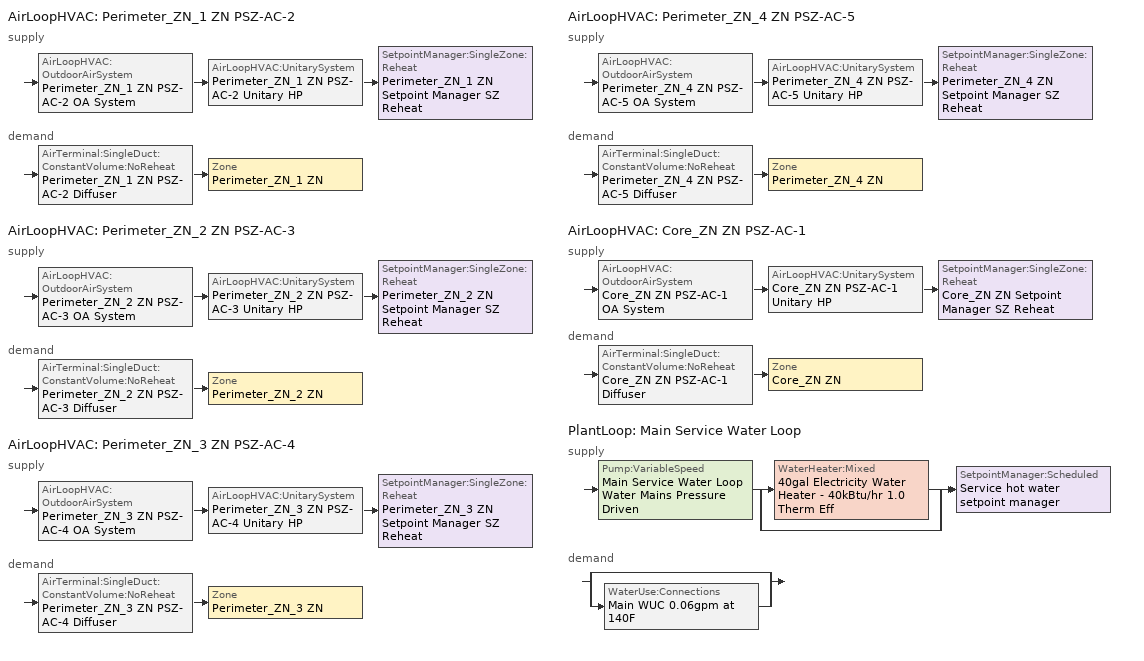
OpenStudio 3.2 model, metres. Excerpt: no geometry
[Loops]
AirLoopHVAC 'Perimeter_ZN_1 ZN PSZ-AC-2'
 supply: AirLoopHVAC:OutdoorAirSystem 'Perimeter_ZN_1 ZN PSZ-AC-2 OA System' > AirLoopHVAC:UnitarySystem 'Perimeter_ZN_1 ZN PSZ-AC-2 Unitary HP' > SetpointManager:SingleZone:Reheat 'Perimeter_ZN_1 ZN Setpoint Manager SZ Reheat'
 demand: AirTerminal:SingleDuct:ConstantVolume:NoReheat 'Perimeter_ZN_1 ZN PSZ-AC-2 Diffuser' > Zone 'Perimeter_ZN_1 ZN'
AirLoopHVAC 'Perimeter_ZN_2 ZN PSZ-AC-3'
 supply: AirLoopHVAC:OutdoorAirSystem 'Perimeter_ZN_2 ZN PSZ-AC-3 OA System' > AirLoopHVAC:UnitarySystem 'Perimeter_ZN_2 ZN PSZ-AC-3 Unitary HP' > SetpointManager:SingleZone:Reheat 'Perimeter_ZN_2 ZN Setpoint Manager SZ Reheat'
 demand: AirTerminal:SingleDuct:ConstantVolume:NoReheat 'Perimeter_ZN_2 ZN PSZ-AC-3 Diffuser' > Zone 'Perimeter_ZN_2 ZN'
AirLoopHVAC 'Perimeter_ZN_3 ZN PSZ-AC-4'
 supply: AirLoopHVAC:OutdoorAirSystem 'Perimeter_ZN_3 ZN PSZ-AC-4 OA System' > AirLoopHVAC:UnitarySystem 'Perimeter_ZN_3 ZN PSZ-AC-4 Unitary HP' > SetpointManager:SingleZone:Reheat 'Perimeter_ZN_3 ZN Setpoint Manager SZ Reheat'
 demand: AirTerminal:SingleDuct:ConstantVolume:NoReheat 'Perimeter_ZN_3 ZN PSZ-AC-4 Diffuser' > Zone 'Perimeter_ZN_3 ZN'
AirLoopHVAC 'Perimeter_ZN_4 ZN PSZ-AC-5'
 supply: AirLoopHVAC:OutdoorAirSystem 'Perimeter_ZN_4 ZN PSZ-AC-5 OA System' > AirLoopHVAC:UnitarySystem 'Perimeter_ZN_4 ZN PSZ-AC-5 Unitary HP' > SetpointManager:SingleZone:Reheat 'Perimeter_ZN_4 ZN Setpoint Manager SZ Reheat'
 demand: AirTerminal:SingleDuct:ConstantVolume:NoReheat 'Perimeter_ZN_4 ZN PSZ-AC-5 Diffuser' > Zone 'Perimeter_ZN_4 ZN'
AirLoopHVAC 'Core_ZN ZN PSZ-AC-1'
 supply: AirLoopHVAC:OutdoorAirSystem 'Core_ZN ZN PSZ-AC-1 OA System' > AirLoopHVAC:UnitarySystem 'Core_ZN ZN PSZ-AC-1 Unitary HP' > SetpointManager:SingleZone:Reheat 'Core_ZN ZN Setpoint Manager SZ Reheat'
 demand: AirTerminal:SingleDuct:ConstantVolume:NoReheat 'Core_ZN ZN PSZ-AC-1 Diffuser' > Zone 'Core_ZN ZN'
PlantLoop 'Main Service Water Loop'
 supply: Pump:VariableSpeed 'Main Service Water Loop Water Mains Pressure Driven' > split
  | WaterHeater:Mixed '40gal Electricity Water Heater - 40kBtu/hr 1.0 Therm Eff'
  | bypass
  join > SetpointManager:Scheduled 'Service hot water setpoint manager'
 demand: split
  | bypass
  | WaterUse:Connections 'Main WUC 0.06gpm at 140F'
[Sizing:Zone] Zone Cooling Design Supply Air Temperature Input Method=SupplyAirTemperature; Zone Cooling Design Supply Air Temperature {C}=12.7778; Zone Cooling Design Supply Air Temperature Difference {deltaC}=11.11; Zone Heating Design Supply Air Temperature Input Method=SupplyAirTemperature; Zone Heating Design Supply Air Temperature {C}=50; Zone Heating Design Supply Air Temperature Difference {deltaC}=11.11; Zone Cooling Design Supply Air Humidity Ratio {kg-H2O/kg-air}=0.0085; Zone Heating Design Supply Air Humidity Ratio {kg-H2O/kg-air}=0.008; Cooling Design Air Flow Method=DesignDay; Heating Design Air Flow Method=DesignDay; Account for Dedicated Outdoor Air System=No; Dedicated Outdoor Air System Control Strategy=NeutralSupplyAir; Dedicated Outdoor Air Low Setpoint Temperature for Design {C}=autosize; Dedicated Outdoor Air High Setpoint Temperature for Design {C}=autosize
Core_ZN ZN; Perimeter_ZN_1 ZN; Perimeter_ZN_2 ZN; Perimeter_ZN_3 ZN; Perimeter_ZN_4 ZN
[Zone equipment]
Core_ZN ZN: Core_ZN ZN PSZ-AC-1 Diffuser
Perimeter_ZN_1 ZN: Perimeter_ZN_1 ZN PSZ-AC-2 Diffuser
Perimeter_ZN_2 ZN: Perimeter_ZN_2 ZN PSZ-AC-3 Diffuser
Perimeter_ZN_3 ZN: Perimeter_ZN_3 ZN PSZ-AC-4 Diffuser
Perimeter_ZN_4 ZN: Perimeter_ZN_4 ZN PSZ-AC-5 Diffuser
[AirLoopHVAC] Availability Schedule=OfficeSmall HVACOperationSchd; Design Supply Air Flow Rate {m3/s}=autosize; Design Return Air Flow Fraction of Supply Air Flow=1
Perimeter_ZN_1 ZN PSZ-AC-2; Perimeter_ZN_2 ZN PSZ-AC-3; Perimeter_ZN_3 ZN PSZ-AC-4; Perimeter_ZN_4 ZN PSZ-AC-5; Core_ZN ZN PSZ-AC-1
[Sizing:System] Type of Load to Size On=Sensible; Design Outdoor Air Flow Rate {m3/s}=Autosize; Central Heating Maximum System Air Flow Ratio=1; Preheat Design Temperature {C}=7.22222; Preheat Design Humidity Ratio {kg-H2O/kg-Air}=0.008; Precool Design Temperature {C}=12.7778; Precool Design Humidity Ratio {kg-H2O/kg-Air}=0.008; Central Cooling Design Supply Air Temperature {C}=12.7778; Central Heating Design Supply Air Temperature {C}=50; Sizing Option=Coincident; 100% Outdoor Air in Cooling=No; 100% Outdoor Air in Heating=No; Central Cooling Design Supply Air Humidity Ratio {kg-H2O/kg-Air}=0.0085; Central Heating Design Supply Air Humidity Ratio {kg-H2O/kg-Air}=0.008; Cooling Design Air Flow Method=DesignDay; Cooling Design Air Flow Rate {m3/s}=0; Heating Design Air Flow Method=DesignDay; Heating Design Air Flow Rate {m3/s}=0; System Outdoor Air Method=ZoneSum; Zone Maximum Outdoor Air Fraction=1; Cooling Supply Air Flow Rate Per Floor Area {m3/s-m2}=0.00996765; Cooling Fraction of Autosized Cooling Supply Air Flow Rate=1; Cooling Supply Air Flow Rate Per Unit Cooling Capacity {m3/s-W}=3.94755e-05; Heating Supply Air Flow Rate Per Floor Area {m3/s-m2}=0.00996765; Heating Fraction of Autosized Heating Supply Air Flow Rate=1; Heating Fraction of Autosized Cooling Supply Air Flow Rate=1; Heating Supply Air Flow Rate Per Unit Heating Capacity {m3/s-W}=3.15882e-05; Cooling Design Capacity Method=CoolingDesignCapacity; Cooling Design Capacity {W}=autosize; Cooling Design Capacity Per Floor Area {W/m2}=234.7; Fraction of Autosized Cooling Design Capacity=1; Heating Design Capacity Method=HeatingDesignCapacity; Heating Design Capacity {W}=autosize; Heating Design Capacity Per Floor Area {W/m2}=157; Fraction of Autosized Heating Design Capacity=1; Central Cooling Capacity Control Method=OnOff
Perimeter_ZN_1 ZN PSZ-AC-2; Perimeter_ZN_2 ZN PSZ-AC-3; Perimeter_ZN_3 ZN PSZ-AC-4; Perimeter_ZN_4 ZN PSZ-AC-5; Core_ZN ZN PSZ-AC-1
[SetpointManager:SingleZone:Reheat] Minimum Supply Air Temperature {C}=12.7778; Maximum Supply Air Temperature {C}=50
Name | Control Zone | Setpoint Node or NodeList
Perimeter_ZN_1 ZN Setpoint Manager SZ Reheat | Perimeter_ZN_1 ZN | Perimeter_ZN_1 ZN PSZ-AC-2 Supply Outlet Node
Perimeter_ZN_2 ZN Setpoint Manager SZ Reheat | Perimeter_ZN_2 ZN | Perimeter_ZN_2 ZN PSZ-AC-3 Supply Outlet Node
Perimeter_ZN_3 ZN Setpoint Manager SZ Reheat | Perimeter_ZN_3 ZN | Perimeter_ZN_3 ZN PSZ-AC-4 Supply Outlet Node
Perimeter_ZN_4 ZN Setpoint Manager SZ Reheat | Perimeter_ZN_4 ZN | Perimeter_ZN_4 ZN PSZ-AC-5 Supply Outlet Node
Core_ZN ZN Setpoint Manager SZ Reheat | Core_ZN ZN | Core_ZN ZN PSZ-AC-1 Supply Outlet Node
[Coil:Heating:DX:SingleSpeed] Availability Schedule=Always On Discrete; Rated Total Heating Capacity {W}=Autosize; Rated COP {W/W}=3.3592; Rated Air Flow Rate {m3/s}=Autosize; Rated Supply Fan Power Per Volume Flow Rate {W/(m3/s)}=773.3; Total Heating Capacity Function of Temperature Curve=HPACHeatCapFT; Total Heating Capacity Function of Flow Fraction Curve=HPACHeatCapFFF; Energy Input Ratio Function of Temperature Curve=HPACHeatEIRFT; Energy Input Ratio Function of Flow Fraction Curve=HPACHeatEIRFFF; Part Load Fraction Correlation Curve=HPACCOOLPLFFPLR; Minimum Outdoor Dry-Bulb Temperature for Compressor Operation {C}=-12.2; Maximum Outdoor Dry-Bulb Temperature for Defrost Operation {C}=1.67; Crankcase Heater Capacity {W}=50; Maximum Outdoor Dry-Bulb Temperature for Crankcase Heater Operation {C}=4.4; Defrost Strategy=ReverseCycle; Defrost Control=OnDemand; Resistive Defrost Heater Capacity {W}=2000
Name | Defrost Energy Input Ratio Function of Temperature Curve
Perimeter_ZN_1 ZN HP Htg Coil 29 Clg kBtu/hr 8.0HSPF | Perimeter_ZN_1 ZN HP Htg Coil Defrost EIR Func of Temp Curve 1
Perimeter_ZN_2 ZN HP Htg Coil 24 Clg kBtu/hr 8.0HSPF | Perimeter_ZN_2 ZN HP Htg Coil Defrost EIR Func of Temp Curve 1
Perimeter_ZN_3 ZN HP Htg Coil 28 Clg kBtu/hr 8.0HSPF | Perimeter_ZN_3 ZN HP Htg Coil Defrost EIR Func of Temp Curve 1
Perimeter_ZN_4 ZN HP Htg Coil 26 Clg kBtu/hr 8.0HSPF | Perimeter_ZN_4 ZN HP Htg Coil Defrost EIR Func of Temp Curve 1
Core_ZN ZN HP Htg Coil 27 Clg kBtu/hr 8.0HSPF | Core_ZN ZN HP Htg Coil Defrost EIR Func of Temp Curve 1
[Coil:Heating:Gas] Availability Schedule=Always On Discrete; Gas Burner Efficiency=0.8; Nominal Capacity {W}=AutoSize; Parasitic Electric Load {W}=0; Parasitic Gas Load {W}=0
Perimeter_ZN_1 ZN PSZ-AC-2 Gas Backup Htg Coil; Perimeter_ZN_2 ZN PSZ-AC-3 Gas Backup Htg Coil; Perimeter_ZN_3 ZN PSZ-AC-4 Gas Backup Htg Coil; Perimeter_ZN_4 ZN PSZ-AC-5 Gas Backup Htg Coil; Core_ZN ZN PSZ-AC-1 Gas Backup Htg Coil
[Coil:Cooling:DX:SingleSpeed] Availability Schedule=Always On Discrete; Rated Total Cooling Capacity {W}=autosize; Rated Sensible Heat Ratio=autosize; Rated COP {W/W}=4.11713; Rated Air Flow Rate {m3/s}=autosize; Rated Evaporator Fan Power Per Volume Flow Rate {W/(m3/s)}=773.3; Total Cooling Capacity Function of Temperature Curve=PSZ-AC_Unitary_PackagecoolCapFT; Total Cooling Capacity Function of Flow Fraction Curve=PSZ-AC_Unitary_PackagecoolFFF; Energy Input Ratio Function of Temperature Curve=PSZ-AC DX Unitary Package EIRFT; Energy Input Ratio Function of Flow Fraction Curve=PSZ-AC_Unitary_PackagecoolEIRFFF; Part Load Fraction Correlation Curve=PSZ-AC_Unitary_PackagecoolPLR; Minimum Outdoor Dry-Bulb Temperature for Compressor Operation {C}=-25; Condenser Type=AirCooled; Evaporative Condenser Effectiveness=0; Evaporative Condenser Air Flow Rate {m3/s}=Autosize; Evaporative Condenser Pump Rated Power Consumption {W}=Autosize; Crankcase Heater Capacity {W}=0; Maximum Outdoor Dry-Bulb Temperature for Crankcase Heater Operation {C}=0; Basin Heater Capacity {W/K}=0; Basin Heater Setpoint Temperature {C}=10
Perimeter_ZN_1 ZN PSZ-AC-2 1spd DX HP Clg Coil 29kBtu/hr 14.0SEER; Perimeter_ZN_2 ZN PSZ-AC-3 1spd DX HP Clg Coil 24kBtu/hr 14.0SEER; Perimeter_ZN_3 ZN PSZ-AC-4 1spd DX HP Clg Coil 28kBtu/hr 14.0SEER; Perimeter_ZN_4 ZN PSZ-AC-5 1spd DX HP Clg Coil 26kBtu/hr 14.0SEER; Core_ZN ZN PSZ-AC-1 1spd DX HP Clg Coil 27kBtu/hr 14.0SEER
[Fan:OnOff] Availability Schedule=Always On Discrete; Fan Total Efficiency=0.55575; Pressure Rise {Pa}=622.722; Maximum Flow Rate {m3/s}=autosize; Motor Efficiency=0.855; Motor In Airstream Fraction=1
Name | Fan Power Ratio Function of Speed Ratio Curve | Fan Efficiency Ratio Function of Speed Ratio Curve
Perimeter_ZN_1 ZN PSZ-AC-2 Fan | Fan On Off Power Curve | Fan On Off Efficiency Curve
Perimeter_ZN_2 ZN PSZ-AC-3 Fan | Fan On Off Power Curve 1 | Fan On Off Efficiency Curve 1
Perimeter_ZN_3 ZN PSZ-AC-4 Fan | Fan On Off Power Curve 2 | Fan On Off Efficiency Curve 2
Perimeter_ZN_4 ZN PSZ-AC-5 Fan | Fan On Off Power Curve 3 | Fan On Off Efficiency Curve 3
Core_ZN ZN PSZ-AC-1 Fan | Fan On Off Power Curve 4 | Fan On Off Efficiency Curve 4
[AirLoopHVAC:UnitarySystem] Control Type=Load; Dehumidification Control Type=None; Availability Schedule=OfficeSmall HVACOperationSchd; Fan Placement=BlowThrough; Supply Air Fan Operating Mode Schedule=OfficeSmall HVACOperationSchd; DX Heating Coil Sizing Ratio=1; Use DOAS DX Cooling Coil=No; DOAS DX Cooling Coil Leaving Minimum Air Temperature {C}=2; Latent Load Control=SensibleOnlyLoadControl; Supply Air Flow Rate During Cooling Operation {m3/s}=Autosize; Supply Air Flow Rate During Heating Operation {m3/s}=Autosize; Supply Air Flow Rate When No Cooling or Heating is Required {m3/s}=Autosize; Maximum Supply Air Temperature {C}=80; Maximum Outdoor Dry-Bulb Temperature for Supplemental Heater Operation {C}=4.44444; Maximum Cycling Rate {cycles/hr}=2.5; Heat Pump Time Constant {s}=60; Fraction of On-Cycle Power Use=0.01; Heat Pump Fan Delay Time {s}=60; Ancilliary On-Cycle Electric Power {W}=0; Ancilliary Off-Cycle Electric Power {W}=0
Name | Controlling Zone or Thermostat Location | Supply Fan | Heating Coil | Cooling Coil | Supplemental Heating Coil
Perimeter_ZN_1 ZN PSZ-AC-2 Unitary HP | Perimeter_ZN_1 ZN | Perimeter_ZN_1 ZN PSZ-AC-2 Fan | Perimeter_ZN_1 ZN HP Htg Coil 29 Clg kBtu/hr 8.0HSPF | Perimeter_ZN_1 ZN PSZ-AC-2 1spd DX HP Clg Coil 29kBtu/hr 14.0SEER | Perimeter_ZN_1 ZN PSZ-AC-2 Gas Backup Htg Coil
Perimeter_ZN_2 ZN PSZ-AC-3 Unitary HP | Perimeter_ZN_2 ZN | Perimeter_ZN_2 ZN PSZ-AC-3 Fan | Perimeter_ZN_2 ZN HP Htg Coil 24 Clg kBtu/hr 8.0HSPF | Perimeter_ZN_2 ZN PSZ-AC-3 1spd DX HP Clg Coil 24kBtu/hr 14.0SEER | Perimeter_ZN_2 ZN PSZ-AC-3 Gas Backup Htg Coil
Perimeter_ZN_3 ZN PSZ-AC-4 Unitary HP | Perimeter_ZN_3 ZN | Perimeter_ZN_3 ZN PSZ-AC-4 Fan | Perimeter_ZN_3 ZN HP Htg Coil 28 Clg kBtu/hr 8.0HSPF | Perimeter_ZN_3 ZN PSZ-AC-4 1spd DX HP Clg Coil 28kBtu/hr 14.0SEER | Perimeter_ZN_3 ZN PSZ-AC-4 Gas Backup Htg Coil
Perimeter_ZN_4 ZN PSZ-AC-5 Unitary HP | Perimeter_ZN_4 ZN | Perimeter_ZN_4 ZN PSZ-AC-5 Fan | Perimeter_ZN_4 ZN HP Htg Coil 26 Clg kBtu/hr 8.0HSPF | Perimeter_ZN_4 ZN PSZ-AC-5 1spd DX HP Clg Coil 26kBtu/hr 14.0SEER | Perimeter_ZN_4 ZN PSZ-AC-5 Gas Backup Htg Coil
Core_ZN ZN PSZ-AC-1 Unitary HP | Core_ZN ZN | Core_ZN ZN PSZ-AC-1 Fan | Core_ZN ZN HP Htg Coil 27 Clg kBtu/hr 8.0HSPF | Core_ZN ZN PSZ-AC-1 1spd DX HP Clg Coil 27kBtu/hr 14.0SEER | Core_ZN ZN PSZ-AC-1 Gas Backup Htg Coil
[Controller:OutdoorAir] Minimum Outdoor Air Flow Rate {m3/s}=autosize; Maximum Outdoor Air Flow Rate {m3/s}=Autosize; Economizer Control Type=NoEconomizer; Economizer Control Action Type=ModulateFlow; Economizer Maximum Limit Dry-Bulb Temperature {C}=28; Economizer Maximum Limit Enthalpy {J/kg}=64000; Lockout Type=LockoutWithHeating; Minimum Limit Type=FixedMinimum; Minimum Outdoor Air Schedule=Always On Discrete; High Humidity Control=No; Heat Recovery Bypass Control Type=BypassWhenWithinEconomizerLimits
Name | Controller Mechanical Ventilation
Perimeter_ZN_1 ZN PSZ-AC-2 OA System Controller | Controller Mechanical Ventilation 1
Perimeter_ZN_2 ZN PSZ-AC-3 OA System Controller | Controller Mechanical Ventilation 2
Perimeter_ZN_3 ZN PSZ-AC-4 OA System Controller | Controller Mechanical Ventilation 3
Perimeter_ZN_4 ZN PSZ-AC-5 OA System Controller | Controller Mechanical Ventilation 4
Core_ZN ZN PSZ-AC-1 OA System Controller | Controller Mechanical Ventilation 5
[Controller:MechanicalVentilation] Availability Schedule=Always On Discrete
Controller Mechanical Ventilation 1; Controller Mechanical Ventilation 2; Controller Mechanical Ventilation 3; Controller Mechanical Ventilation 4; Controller Mechanical Ventilation 5
[AirLoopHVAC:OutdoorAirSystem]
Name | Controller
Perimeter_ZN_1 ZN PSZ-AC-2 OA System | Perimeter_ZN_1 ZN PSZ-AC-2 OA System Controller
Perimeter_ZN_2 ZN PSZ-AC-3 OA System | Perimeter_ZN_2 ZN PSZ-AC-3 OA System Controller
Perimeter_ZN_3 ZN PSZ-AC-4 OA System | Perimeter_ZN_3 ZN PSZ-AC-4 OA System Controller
Perimeter_ZN_4 ZN PSZ-AC-5 OA System | Perimeter_ZN_4 ZN PSZ-AC-5 OA System Controller
Core_ZN ZN PSZ-AC-1 OA System | Core_ZN ZN PSZ-AC-1 OA System Controller
[AirTerminal:SingleDuct:ConstantVolume:NoReheat] Availability Schedule=Always On Discrete; Maximum Air Flow Rate {m3/s}=AutoSize
Perimeter_ZN_1 ZN PSZ-AC-2 Diffuser; Perimeter_ZN_2 ZN PSZ-AC-3 Diffuser; Perimeter_ZN_3 ZN PSZ-AC-4 Diffuser; Perimeter_ZN_4 ZN PSZ-AC-5 Diffuser; Core_ZN ZN PSZ-AC-1 Diffuser
[PlantLoop]
Main Service Water Loop: Glycol Concentration=0; Maximum Loop Temperature {C}=60; Minimum Loop Temperature {C}=10; Plant Loop Volume {m3}=Autocalculate; Load Distribution Scheme=Optimal
[Sizing:Plant]
Main Service Water Loop: Loop Type=Heating; Design Loop Exit Temperature {C}=60; Loop Design Temperature Difference {deltaC}=5; Sizing Option=NonCoincident; Zone Timesteps in Averaging Window=1; Coincident Sizing Factor Mode=None
[SetpointManager:Scheduled]
Service hot water setpoint manager: Control Variable=Temperature; Schedule=Service Water Loop Temp - 140F; Setpoint Node or NodeList=Main Service Water Loop Supply Outlet Node
[Pump:VariableSpeed]
Main Service Water Loop Water Mains Pressure Driven: Rated Pump Head {Pa}=0.001; Motor Efficiency=0.7; Coefficient 1 of the Part Load Performance Curve=0; Coefficient 2 of the Part Load Performance Curve=3.2485; Coefficient 3 of the Part Load Performance Curve=-4.7443; Coefficient 4 of the Part Load Performance Curve=2.5294; Pump Control Type=Intermittent; Skin Loss Radiative Fraction=0.5; Design Power Sizing Method=PowerPerFlowPerPressure; Design Electric Power per Unit Flow Rate {W/(m3/s)}=348701.1; Design Shaft Power per Unit Flow Rate per Unit Head {W-s/m3-Pa}=1.28205; Design Minimum Flow Rate Fraction=0
[WaterHeater:Mixed]
40gal Electricity Water Heater - 40kBtu/hr 1.0 Therm Eff: Tank Volume {m3}=0.151416; Setpoint Temperature Schedule=Service Water Loop Temp - 140F; Deadband Temperature Difference {deltaC}=2; Maximum Temperature Limit {C}=60; Heater Control Type=Cycle; Heater Maximum Capacity {W}=11722.8; Heater Fuel Type=Electricity; Heater Thermal Efficiency=1; Off Cycle Parasitic Fuel Consumption Rate {W}=571; Off Cycle Parasitic Fuel Type=Electricity; Off Cycle Parasitic Heat Fraction to Tank=0; On Cycle Parasitic Fuel Consumption Rate {W}=571; On Cycle Parasitic Fuel Type=Electricity; On Cycle Parasitic Heat Fraction to Tank=0; Ambient Temperature Indicator=ThermalZone; Ambient Temperature Thermal Zone=Core_ZN ZN; Off Cycle Loss Coefficient to Ambient Temperature {W/K}=1.20802; On Cycle Loss Coefficient to Ambient Temperature {W/K}=1.20802; Use Side Effectiveness=1; Source Side Effectiveness=1; Use Side Design Flow Rate {m3/s}=autosize; Source Side Design Flow Rate {m3/s}=autosize; Indirect Water Heating Recovery Time {hr}=1.5; Source Side Flow Control Mode=IndirectHeatPrimarySetpoint
[WaterUse:Connections]
Main WUC 0.06gpm at 140F: Drain Water Heat Exchanger Type=None; Drain Water Heat Exchanger Destination=Plant; Water Use Equipment Name 1=Main Service Water Use 0.06gpm at 140F
[WaterUse:Equipment:Definition]
Main Service Water Use Def 0.06gpm: Peak Flow Rate {m3/s}=4.03777e-06; Target Temperature Schedule=Mixed Water At Faucet Temp - 140F; Sensible Fraction Schedule=Fraction Sensible - 0.2; Latent Fraction Schedule=Fraction Latent - 0.05
[WaterUse:Equipment]
Main Service Water Use 0.06gpm at 140F: Water Use Equipment Definition=Main Service Water Use Def 0.06gpm; Flow Rate Fraction Schedule=OfficeSmall BLDG_SWH_SCH
[EnergyManagementSystem:Actuator] Actuated Component=Core_ZN ZN; Actuated Component Type=Zone Temperature Control
Name | Actuated Component Control Type
Energy_Management_System_Actuator_1 | Heating Setpoint
Energy_Management_System_Actuator_2 | Cooling Setpoint
[EnergyManagementSystem:Sensor]
Name | Output Variable or Output Meter Index Key | Output Variable or Output Meter
Energy_Management_System_Sensor_1 | Core_ZN ZN | Zone Outdoor Air Drybulb Temperature
Energy_Management_System_Sensor_2 | Core_ZN ZN | Zone Outdoor Air Wetbulb Temperature
Energy_Management_System_Sensor_3 | Core_ZN ZN | Zone Mean Air Temperature
Energy_Management_System_Sensor_4 | Core_ZN ZN | Zone Air Temperature
Energy_Management_System_Sensor_5 | Perimeter_ZN_1 ZN | Zone Outdoor Air Drybulb Temperature
Energy_Management_System_Sensor_6 | Perimeter_ZN_1 ZN | Zone Outdoor Air Wetbulb Temperature
Energy_Management_System_Sensor_7 | Perimeter_ZN_1 ZN | Zone Mean Air Temperature
Energy_Management_System_Sensor_8 | Perimeter_ZN_1 ZN | Zone Air Temperature
Energy_Management_System_Sensor_9 | Perimeter_ZN_1 ZN | Zone Air Relative Humidity
Energy_Management_System_Sensor_10 | Core_ZN ZN | Zone Air Relative Humidity
Energy_Management_System_Sensor_11 | Perimeter_ZN_2 ZN | Zone Outdoor Air Drybulb Temperature
Energy_Management_System_Sensor_12 | Perimeter_ZN_2 ZN | Zone Outdoor Air Wetbulb Temperature
Energy_Management_System_Sensor_13 | Perimeter_ZN_2 ZN | Zone Air Temperature
Energy_Management_System_Sensor_14 | Perimeter_ZN_2 ZN | Zone Mean Air Temperature
Energy_Management_System_Sensor_15 | Perimeter_ZN_2 ZN | Zone Air Relative Humidity
Energy_Management_System_Sensor_16 | Perimeter_ZN_3 ZN | Zone Outdoor Air Drybulb Temperature
Energy_Management_System_Sensor_17 | Perimeter_ZN_3 ZN | Zone Outdoor Air Wetbulb Temperature
Energy_Management_System_Sensor_18 | Perimeter_ZN_3 ZN | Zone Air Temperature
Energy_Management_System_Sensor_19 | Perimeter_ZN_3 ZN | Zone Mean Air Temperature
Energy_Management_System_Sensor_20 | Perimeter_ZN_3 ZN | Zone Air Relative Humidity
Energy_Management_System_Sensor_21 | Perimeter_ZN_4 ZN | Zone Outdoor Air Drybulb Temperature
Energy_Management_System_Sensor_22 | Perimeter_ZN_4 ZN | Zone Outdoor Air Wetbulb Temperature
Energy_Management_System_Sensor_23 | Perimeter_ZN_4 ZN | Zone Mean Air Temperature
Energy_Management_System_Sensor_24 | Perimeter_ZN_4 ZN | Zone Air Temperature
Energy_Management_System_Sensor_25 | Perimeter_ZN_4 ZN | Zone Air Relative Humidity
[Schedule:Constant]
Always On Discrete: Value=1
[Schedule:Ruleset]
Name | Default Day Schedule | Summer Design Day Schedule | Winter Design Day Schedule
OfficeSmall HVACOperationSchd | OfficeSmall HVACOperationSchd Default | OfficeSmall HVACOperationSchd Summer Design Day | OfficeSmall HVACOperationSchd Winter Design Day
Service Water Loop Temp - 140F | Service Water Loop Temp - 140F Default
Fraction Sensible - 0.2 | Fraction Sensible - 0.2 Default
Fraction Latent - 0.05 | Fraction Latent - 0.05 Default
Mixed Water At Faucet Temp - 140F | Mixed Water At Faucet Temp - 140F Default
OfficeSmall BLDG_SWH_SCH | OfficeSmall BLDG_SWH_SCH Default | OfficeSmall BLDG_SWH_SCH Summer Design Day | OfficeSmall BLDG_SWH_SCH Winter Design Day
[Schedule:Day]
OfficeSmall HVACOperationSchd Default; OfficeSmall HVACOperationSchd Winter Design Day; OfficeSmall BLDG_SWH_SCH Default: 24, 0, 0
OfficeSmall HVACOperationSchd Summer Design Day; OfficeSmall HVACOperationSchd SmrDsn|Wkdy Day: 6, 0, 0, 19, 0, 1, 24, 0, 0
Service Water Loop Temp - 140F Default; Mixed Water At Faucet Temp - 140F Default: 24, 0, 60
Fraction Sensible - 0.2 Default: 24, 0, 0.2
Fraction Latent - 0.05 Default: 24, 0, 0.05
OfficeSmall BLDG_SWH_SCH Winter Design Day; OfficeSmall BLDG_SWH_SCH Summer Design Day; OfficeSmall BLDG_SWH_SCH WntrDsn|SmrDsn|Wkdy Day: 7, 0, 0, 8, 0, 0.27, 9, 0, 0.55, 11, 0, 0.64, 12, 0, 0.82, 13, 0, 1, 14, 0, 0.91, 16, 0, 0.55, 17, 0, 0.73, 19, 0, 0.37, 20, 0, 0.18, 21, 0, 0.27, 22, 0, 0.09, 24, 0, 0
[Schedule:Rule] Rule Order=0; Apply Monday=Yes; Apply Tuesday=Yes; Apply Wednesday=Yes; Apply Thursday=Yes; Apply Friday=Yes; Date Specification Type=DateRange; Start Month=1; Start Day=1; End Month=12; End Day=31
Name | Schedule Ruleset | Day Schedule
Schedule Rule 13 | OfficeSmall HVACOperationSchd | OfficeSmall HVACOperationSchd SmrDsn|Wkdy Day
Schedule Rule 16 | OfficeSmall BLDG_SWH_SCH | OfficeSmall BLDG_SWH_SCH WntrDsn|SmrDsn|Wkdy Day
[Curve:Biquadratic] Minimum Value of x=12.77778; Maximum Value of x=23.88889; Minimum Value of y=21.11111; Maximum Value of y=46.11111
Name | Coefficient1 Constant | Coefficient2 x | Coefficient3 x**2 | Coefficient4 y | Coefficient5 y**2 | Coefficient6 x*y
Perimeter_ZN_1 ZN HP Htg Coil Defrost EIR Func of Temp Curve 1; Perimeter_ZN_2 ZN HP Htg Coil Defrost EIR Func of Temp Curve 1; Perimeter_ZN_3 ZN HP Htg Coil Defrost EIR Func of Temp Curve 1; Perimeter_ZN_4 ZN HP Htg Coil Defrost EIR Func of Temp Curve 1; Core_ZN ZN HP Htg Coil Defrost EIR Func of Temp Curve 1; PSZ-AC DX Unitary Package EIRFT | 0.297145 | 0.0430933 | -0.000748766 | 0.00597727 | 0.000482112 | -0.000956448
PSZ-AC_Unitary_PackagecoolCapFT | 0.766956 | 0.0107756 | -4.14703e-05 | 0.00134961 | -0.000261144 | 0.000457488
[Curve:Exponent] Coefficient1 Constant=1; Coefficient2 Constant=0; Coefficient3 Constant=0; Minimum Value of x=0; Maximum Value of x=1
Fan On Off Power Curve; Fan On Off Power Curve 1; Fan On Off Power Curve 2; Fan On Off Power Curve 3; Fan On Off Power Curve 4
[Curve:Cubic]
Name | Coefficient1 Constant | Coefficient2 x | Coefficient3 x**2 | Coefficient4 x**3 | Minimum Value of x | Maximum Value of x
Fan On Off Efficiency Curve; Fan On Off Efficiency Curve 1; Fan On Off Efficiency Curve 2; Fan On Off Efficiency Curve 3; Fan On Off Efficiency Curve 4 | 1 | 0 | 0 | 0 | 0 | 1
HPACHeatCapFT | 0.758746 | 0.027626 | 0.000148716 | 3.4992e-06 | -20 | 20
HPACHeatCapFFF | 0.84 | 0.16 | 0 | 0 | 0.5 | 1.5
HPACHeatEIRFT | 1.19248 | -0.0300438 | 0.00103745 | -2.3328e-05 | -20 | 20
[Curve:Quadratic]
Name | Coefficient1 Constant | Coefficient2 x | Coefficient3 x**2 | Minimum Value of x | Maximum Value of x
HPACHeatEIRFFF | 1.3824 | -0.4336 | 0.0512 | 0 | 1
HPACCOOLPLFFPLR | 0.85 | 0.15 | 0 | 0 | 1
PSZ-AC_Unitary_PackagecoolFFF | 0.8 | 0.2 | 0 | 0.5 | 1.5
PSZ-AC_Unitary_PackagecoolEIRFFF | 1.156 | -0.1816 | 0.0256 | 0.5 | 1.5
PSZ-AC_Unitary_PackagecoolPLR | 0.75 | 0.25 | 0 | 0 | 1
